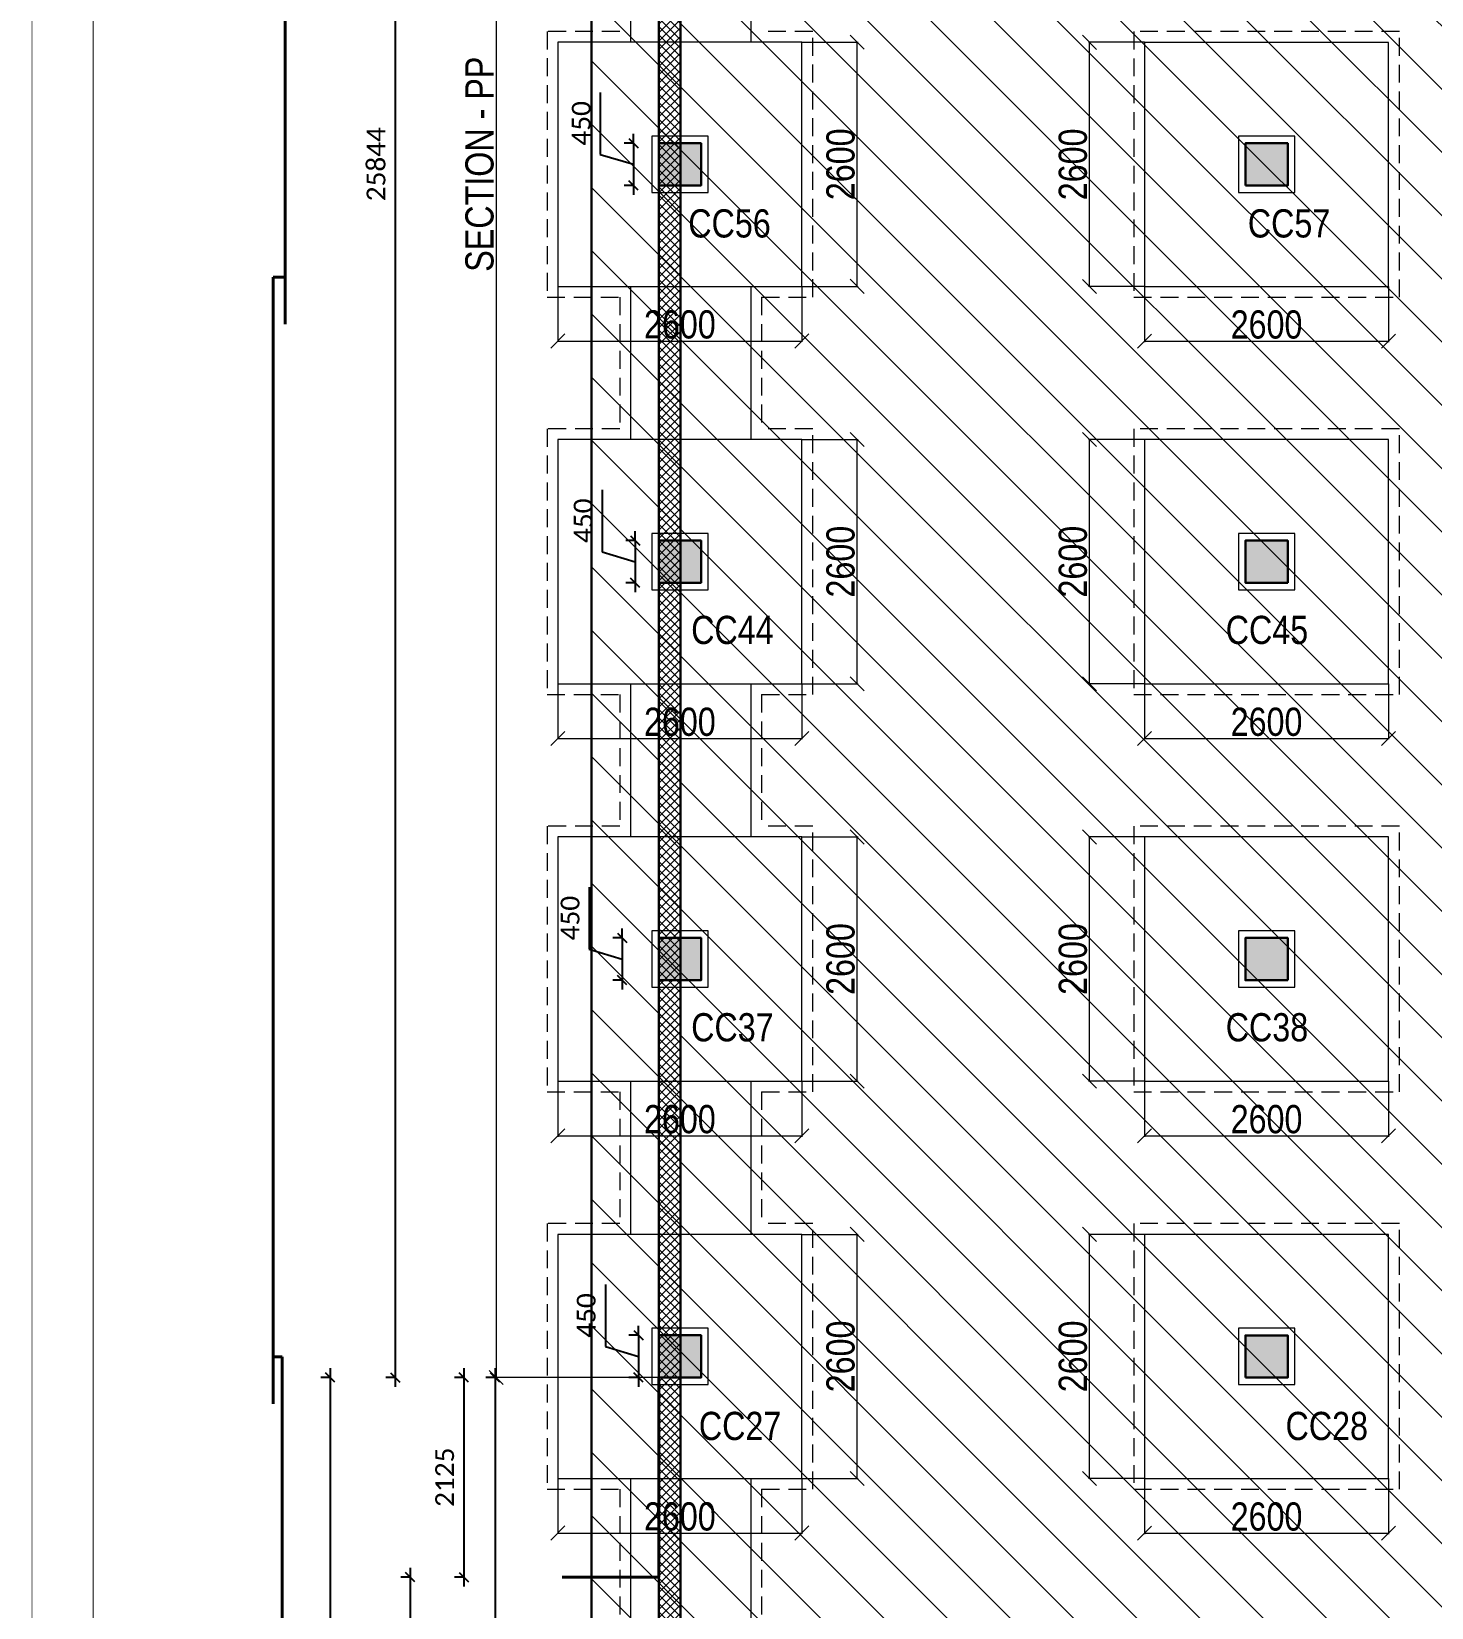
# Model space of a CAD drawing. Header units: millimetres. Extents: x 1112055 to 3390982, y -148532 to 766891.
# Drawn here: x 2747075 to 2761989, y 337949 to 354733 of the extents above; entities that cross this region are included whole.
import ezdxf

# ---------------------------------------------------------------- set-up
doc = ezdxf.new("R2010")
doc.units = ezdxf.units.MM
doc.header["$PDMODE"] = 35
doc.header["$PDSIZE"] = -25
doc.linetypes.add('Hidden', pattern=[9.525, 6.35, -3.175])
for name, color, linetype, lineweight in [('B COL. NO.', 3, 'Continuous', 20), ('B FINAL COLUMN', 1, 'Continuous', 30), ('B FOOTING', 49, 'Continuous', 20), ('B FOOTING DIM', 234, 'Continuous', 9), ('B HATCH', 250, 'Continuous', 0), ('B P.C.C', 251, 'Continuous', 0), ('B TITLE BLOCK', 250, 'Continuous', 0), ('EXCAVATION LINE', 236, 'Continuous', 30)]:
    doc.layers.add(name, color=color, linetype=linetype, lineweight=lineweight)
doc.layers.add('B Pedestal', color=7, linetype='Continuous', lineweight=9, true_color=0x5c8948)
doc.layers.add('B-COL HT', color=7, linetype='Continuous', lineweight=0, true_color=0x4e4f45)
doc.styles.add('Cali', font='calibri.ttf')
doc.styles.add('SWINC', font='swissc.ttf')
doc.dimstyles.new('1.100', dxfattribs={"dimtxt": 200, "dimasz": 100, "dimexe": 100, "dimexo": 100, "dimgap": 100, "dimtad": 1, "dimdec": 0, "dimzin": 0, "dimdsep": 46, "dimtxsty": 'Cali', "dimblk": 'OBLIQUE', "dimcen": 0, "dimdle": 100, "dimclrd": 256, "dimclre": 256, "dimclrt": 3, "dimadec": 0, "dimazin": 0, "dimtfac": 1, "dimtdec": 0, "dimtofl": 0, "dimtmove": 1, "dimatfit": 0, "dimfxl": 100, "dimfxlon": 1, "dimtolj": 1, "dimtzin": 0, "dimlwd": -1, "dimlwe": -1, "dimarcsym": 0})
doc.dimstyles.new('BHOOMI', dxfattribs={"dimtxt": 230, "dimasz": 150, "dimexe": 10, "dimexo": 0, "dimgap": 25, "dimtad": 1, "dimdec": 0, "dimzin": 0, "dimdsep": 46, "dimtxsty": 'SWINC', "dimblk": 'OBLIQUE', "dimcen": 0.09, "dimclrd": 250, "dimclre": 250, "dimclrt": 256, "dimaunit": 1, "dimadec": 3, "dimazin": 0, "dimtfac": 1, "dimtdec": 0, "dimtofl": 0, "dimtmove": 1, "dimatfit": 3, "dimfxl": 100, "dimtolj": 1, "dimtzin": 0, "dimlwd": 9, "dimlwe": 5, "dimarcsym": 0})

# ---------------------------------------------------------------- blocks, each defined once
blk = doc.blocks.new('_Oblique')
at = {"color": 0, "linetype": 'ByBlock', "lineweight": -2}
blk.add_line((-0.5, -0.5), (0.5, 0.5), dxfattribs=at)
blk = doc.blocks.new('*D4629')
at = {"layer": 'B FOOTING DIM', "color": 250, "lineweight": 5, "ltscale": 0.5, "transparency": 16777216}
for p, q in [((2752682, 339323), (2752682, 338732)), ((2755282, 339323), (2755282, 338732)), ((2752682, 338742), (2755282, 338742))]:
    blk.add_line(p, q, dxfattribs=at)
at = {"layer": 'Defpoints', "color": 0, "transparency": 16777216}
for p in [(2752682, 339323), (2755282, 339323), (2755282, 338742)]:
    blk.add_point(p, dxfattribs=at)
at = {"layer": 'B FOOTING DIM', "color": 250, "lineweight": 5, "transparency": 16777216, "xscale": 150, "yscale": 150, "zscale": 150, "rotation": 180}
blk.add_blockref('_Oblique', (2752682, 338742), dxfattribs=at)
at = {"layer": 'B FOOTING DIM', "color": 250, "lineweight": 5, "transparency": 16777216, "xscale": 150, "yscale": 150, "zscale": 150}
blk.add_blockref('_Oblique', (2755282, 338742), dxfattribs=at)
at = {"layer": 'B FOOTING DIM', "transparency": 16777216, "insert": (2753982, 338917), "char_height": 300, "attachment_point": 5, "style": 'SWINC'}
blk.add_mtext('\\A1;2600', dxfattribs=at)
blk = doc.blocks.new('*D4630')
at = {"layer": 'B FOOTING DIM', "color": 250, "lineweight": 5, "ltscale": 0.5, "transparency": 16777216}
for p, q in [((2755282, 341923), (2755880, 341923)), ((2755870, 339323), (2755870, 341923)), ((2755282, 339323), (2755880, 339323))]:
    blk.add_line(p, q, dxfattribs=at)
at = {"layer": 'Defpoints', "color": 0, "transparency": 16777216}
for p in [(2755282, 341923), (2755870, 341923), (2755282, 339323)]:
    blk.add_point(p, dxfattribs=at)
at = {"layer": 'B FOOTING DIM', "color": 250, "lineweight": 5, "transparency": 16777216, "xscale": 150, "yscale": 150, "zscale": 150}
for p, rotation in [((2755870, 341923), 90), ((2755870, 339323), 270)]:
    blk.add_blockref('_Oblique', p, dxfattribs=dict(at, rotation=rotation))
at = {"layer": 'B FOOTING DIM', "transparency": 16777216, "insert": (2755695, 340623), "char_height": 300, "attachment_point": 5, "rotation": 90, "style": 'SWINC'}
blk.add_mtext('\\A1;2600', dxfattribs=at)
blk = doc.blocks.new('*D4710')
at = {"layer": 'B FOOTING DIM', "color": 250, "lineweight": 5, "ltscale": 0.5, "transparency": 16777216}
for p, q in [((2758932, 339323), (2758932, 338731)), ((2761532, 339323), (2761532, 338731)), ((2758932, 338741), (2761532, 338741))]:
    blk.add_line(p, q, dxfattribs=at)
at = {"layer": 'Defpoints', "color": 0, "transparency": 16777216}
for p in [(2758932, 339323), (2761532, 339323), (2761532, 338741)]:
    blk.add_point(p, dxfattribs=at)
at = {"layer": 'B FOOTING DIM', "color": 250, "lineweight": 5, "transparency": 16777216, "xscale": 150, "yscale": 150, "zscale": 150, "rotation": 180}
blk.add_blockref('_Oblique', (2758932, 338741), dxfattribs=at)
at = {"layer": 'B FOOTING DIM', "color": 250, "lineweight": 5, "transparency": 16777216, "xscale": 150, "yscale": 150, "zscale": 150}
blk.add_blockref('_Oblique', (2761532, 338741), dxfattribs=at)
at = {"layer": 'B FOOTING DIM', "transparency": 16777216, "insert": (2760232, 338916), "char_height": 300, "attachment_point": 5, "style": 'SWINC'}
blk.add_mtext('\\A1;2600', dxfattribs=at)
blk = doc.blocks.new('*D4225')
at = {"layer": 'B FOOTING DIM', "color": 250, "lineweight": 5, "ltscale": 0.5, "transparency": 16777216}
for p, q in [((2758932, 341923), (2758335, 341923)), ((2758345, 339323), (2758345, 341923)), ((2758932, 339323), (2758335, 339323))]:
    blk.add_line(p, q, dxfattribs=at)
at = {"layer": 'Defpoints', "color": 0, "transparency": 16777216}
for p in [(2758345, 341923), (2758932, 341923), (2758932, 339323)]:
    blk.add_point(p, dxfattribs=at)
at = {"layer": 'B FOOTING DIM', "color": 250, "lineweight": 5, "transparency": 16777216, "xscale": 150, "yscale": 150, "zscale": 150}
for p, rotation in [((2758345, 341923), 90), ((2758345, 339323), 270)]:
    blk.add_blockref('_Oblique', p, dxfattribs=dict(at, rotation=rotation))
at = {"layer": 'B FOOTING DIM', "transparency": 16777216, "insert": (2758170, 340623), "char_height": 300, "attachment_point": 5, "rotation": 90, "style": 'SWINC'}
blk.add_mtext('\\A1;2600', dxfattribs=at)
blk = doc.blocks.new('*D4226')
at = {"layer": 'B FOOTING DIM', "color": 250, "lineweight": 5, "ltscale": 0.5, "transparency": 16777216}
for p, q in [((2752682, 343555), (2752682, 342963)), ((2755282, 343555), (2755282, 342963)), ((2752682, 342973), (2755282, 342973))]:
    blk.add_line(p, q, dxfattribs=at)
at = {"layer": 'Defpoints', "color": 0, "transparency": 16777216}
for p in [(2752682, 343555), (2755282, 343555), (2755282, 342973)]:
    blk.add_point(p, dxfattribs=at)
at = {"layer": 'B FOOTING DIM', "color": 250, "lineweight": 5, "transparency": 16777216, "xscale": 150, "yscale": 150, "zscale": 150, "rotation": 180}
blk.add_blockref('_Oblique', (2752682, 342973), dxfattribs=at)
at = {"layer": 'B FOOTING DIM', "color": 250, "lineweight": 5, "transparency": 16777216, "xscale": 150, "yscale": 150, "zscale": 150}
blk.add_blockref('_Oblique', (2755282, 342973), dxfattribs=at)
at = {"layer": 'B FOOTING DIM', "transparency": 16777216, "insert": (2753982, 343148), "char_height": 300, "attachment_point": 5, "style": 'SWINC'}
blk.add_mtext('\\A1;2600', dxfattribs=at)
blk = doc.blocks.new('*D4227')
at = {"layer": 'B FOOTING DIM', "color": 250, "lineweight": 5, "ltscale": 0.5, "transparency": 16777216}
for p, q in [((2755282, 346155), (2755880, 346155)), ((2755870, 343555), (2755870, 346155)), ((2755282, 343555), (2755880, 343555))]:
    blk.add_line(p, q, dxfattribs=at)
at = {"layer": 'Defpoints', "color": 0, "transparency": 16777216}
for p in [(2755282, 346155), (2755870, 346155), (2755282, 343555)]:
    blk.add_point(p, dxfattribs=at)
at = {"layer": 'B FOOTING DIM', "color": 250, "lineweight": 5, "transparency": 16777216, "xscale": 150, "yscale": 150, "zscale": 150}
for p, rotation in [((2755870, 346155), 90), ((2755870, 343555), 270)]:
    blk.add_blockref('_Oblique', p, dxfattribs=dict(at, rotation=rotation))
at = {"layer": 'B FOOTING DIM', "transparency": 16777216, "insert": (2755695, 344855), "char_height": 300, "attachment_point": 5, "rotation": 90, "style": 'SWINC'}
blk.add_mtext('\\A1;2600', dxfattribs=at)
blk = doc.blocks.new('*D4228')
at = {"layer": 'B FOOTING DIM', "color": 250, "lineweight": 5, "ltscale": 0.5, "transparency": 16777216}
for p, q in [((2758932, 343555), (2758932, 342963)), ((2761532, 343555), (2761532, 342963)), ((2758932, 342973), (2761532, 342973))]:
    blk.add_line(p, q, dxfattribs=at)
at = {"layer": 'Defpoints', "color": 0, "transparency": 16777216}
for p in [(2758932, 343555), (2761532, 343555), (2761532, 342973)]:
    blk.add_point(p, dxfattribs=at)
at = {"layer": 'B FOOTING DIM', "color": 250, "lineweight": 5, "transparency": 16777216, "xscale": 150, "yscale": 150, "zscale": 150, "rotation": 180}
blk.add_blockref('_Oblique', (2758932, 342973), dxfattribs=at)
at = {"layer": 'B FOOTING DIM', "color": 250, "lineweight": 5, "transparency": 16777216, "xscale": 150, "yscale": 150, "zscale": 150}
blk.add_blockref('_Oblique', (2761532, 342973), dxfattribs=at)
at = {"layer": 'B FOOTING DIM', "transparency": 16777216, "insert": (2760232, 343148), "char_height": 300, "attachment_point": 5, "style": 'SWINC'}
blk.add_mtext('\\A1;2600', dxfattribs=at)
blk = doc.blocks.new('*D4229')
at = {"layer": 'B FOOTING DIM', "color": 250, "lineweight": 5, "ltscale": 0.5, "transparency": 16777216}
for p, q in [((2758932, 346155), (2758335, 346155)), ((2758345, 343555), (2758345, 346155)), ((2758932, 343555), (2758335, 343555))]:
    blk.add_line(p, q, dxfattribs=at)
at = {"layer": 'Defpoints', "color": 0, "transparency": 16777216}
for p in [(2758345, 346155), (2758932, 346155), (2758932, 343555)]:
    blk.add_point(p, dxfattribs=at)
at = {"layer": 'B FOOTING DIM', "color": 250, "lineweight": 5, "transparency": 16777216, "xscale": 150, "yscale": 150, "zscale": 150}
for p, rotation in [((2758345, 346155), 90), ((2758345, 343555), 270)]:
    blk.add_blockref('_Oblique', p, dxfattribs=dict(at, rotation=rotation))
at = {"layer": 'B FOOTING DIM', "transparency": 16777216, "insert": (2758170, 344855), "char_height": 300, "attachment_point": 5, "rotation": 90, "style": 'SWINC'}
blk.add_mtext('\\A1;2600', dxfattribs=at)
blk = doc.blocks.new('*D4230')
at = {"layer": 'B FOOTING DIM', "color": 250, "lineweight": 5, "ltscale": 0.5, "transparency": 16777216}
for p, q in [((2752682, 347787), (2752682, 347195)), ((2755282, 347787), (2755282, 347195)), ((2752682, 347205), (2755282, 347205))]:
    blk.add_line(p, q, dxfattribs=at)
at = {"layer": 'Defpoints', "color": 0, "transparency": 16777216}
for p in [(2752682, 347787), (2755282, 347787), (2755282, 347205)]:
    blk.add_point(p, dxfattribs=at)
at = {"layer": 'B FOOTING DIM', "color": 250, "lineweight": 5, "transparency": 16777216, "xscale": 150, "yscale": 150, "zscale": 150, "rotation": 180}
blk.add_blockref('_Oblique', (2752682, 347205), dxfattribs=at)
at = {"layer": 'B FOOTING DIM', "color": 250, "lineweight": 5, "transparency": 16777216, "xscale": 150, "yscale": 150, "zscale": 150}
blk.add_blockref('_Oblique', (2755282, 347205), dxfattribs=at)
at = {"layer": 'B FOOTING DIM', "transparency": 16777216, "insert": (2753982, 347380), "char_height": 300, "attachment_point": 5, "style": 'SWINC'}
blk.add_mtext('\\A1;2600', dxfattribs=at)
blk = doc.blocks.new('*D4231')
at = {"layer": 'B FOOTING DIM', "color": 250, "lineweight": 5, "ltscale": 0.5, "transparency": 16777216}
for p, q in [((2755282, 350387), (2755880, 350387)), ((2755870, 347787), (2755870, 350387)), ((2755282, 347787), (2755880, 347787))]:
    blk.add_line(p, q, dxfattribs=at)
at = {"layer": 'Defpoints', "color": 0, "transparency": 16777216}
for p in [(2755282, 350387), (2755870, 350387), (2755282, 347787)]:
    blk.add_point(p, dxfattribs=at)
at = {"layer": 'B FOOTING DIM', "color": 250, "lineweight": 5, "transparency": 16777216, "xscale": 150, "yscale": 150, "zscale": 150}
for p, rotation in [((2755870, 350387), 90), ((2755870, 347787), 270)]:
    blk.add_blockref('_Oblique', p, dxfattribs=dict(at, rotation=rotation))
at = {"layer": 'B FOOTING DIM', "transparency": 16777216, "insert": (2755695, 349087), "char_height": 300, "attachment_point": 5, "rotation": 90, "style": 'SWINC'}
blk.add_mtext('\\A1;2600', dxfattribs=at)
blk = doc.blocks.new('*D4232')
at = {"layer": 'B FOOTING DIM', "color": 250, "lineweight": 5, "ltscale": 0.5, "transparency": 16777216}
for p, q in [((2758932, 347787), (2758932, 347195)), ((2761532, 347787), (2761532, 347195)), ((2758932, 347205), (2761532, 347205))]:
    blk.add_line(p, q, dxfattribs=at)
at = {"layer": 'Defpoints', "color": 0, "transparency": 16777216}
for p in [(2758932, 347787), (2761532, 347787), (2761532, 347205)]:
    blk.add_point(p, dxfattribs=at)
at = {"layer": 'B FOOTING DIM', "color": 250, "lineweight": 5, "transparency": 16777216, "xscale": 150, "yscale": 150, "zscale": 150, "rotation": 180}
blk.add_blockref('_Oblique', (2758932, 347205), dxfattribs=at)
at = {"layer": 'B FOOTING DIM', "color": 250, "lineweight": 5, "transparency": 16777216, "xscale": 150, "yscale": 150, "zscale": 150}
blk.add_blockref('_Oblique', (2761532, 347205), dxfattribs=at)
at = {"layer": 'B FOOTING DIM', "transparency": 16777216, "insert": (2760232, 347380), "char_height": 300, "attachment_point": 5, "style": 'SWINC'}
blk.add_mtext('\\A1;2600', dxfattribs=at)
blk = doc.blocks.new('*D4233')
at = {"layer": 'B FOOTING DIM', "color": 250, "lineweight": 5, "ltscale": 0.5, "transparency": 16777216}
for p, q in [((2758932, 350387), (2758335, 350387)), ((2758345, 347787), (2758345, 350387)), ((2758932, 347787), (2758335, 347787))]:
    blk.add_line(p, q, dxfattribs=at)
at = {"layer": 'Defpoints', "color": 0, "transparency": 16777216}
for p in [(2758345, 350387), (2758932, 350387), (2758932, 347787)]:
    blk.add_point(p, dxfattribs=at)
at = {"layer": 'B FOOTING DIM', "color": 250, "lineweight": 5, "transparency": 16777216, "xscale": 150, "yscale": 150, "zscale": 150}
for p, rotation in [((2758345, 350387), 90), ((2758345, 347787), 270)]:
    blk.add_blockref('_Oblique', p, dxfattribs=dict(at, rotation=rotation))
at = {"layer": 'B FOOTING DIM', "transparency": 16777216, "insert": (2758170, 349087), "char_height": 300, "attachment_point": 5, "rotation": 90, "style": 'SWINC'}
blk.add_mtext('\\A1;2600', dxfattribs=at)
blk = doc.blocks.new('*D4234')
at = {"layer": 'B FOOTING DIM', "color": 250, "lineweight": 5, "ltscale": 0.5, "transparency": 16777216}
for p, q in [((2752682, 352019), (2752682, 351427)), ((2755282, 352019), (2755282, 351427)), ((2752682, 351437), (2755282, 351437))]:
    blk.add_line(p, q, dxfattribs=at)
at = {"layer": 'Defpoints', "color": 0, "transparency": 16777216}
for p in [(2752682, 352019), (2755282, 352019), (2755282, 351437)]:
    blk.add_point(p, dxfattribs=at)
at = {"layer": 'B FOOTING DIM', "color": 250, "lineweight": 5, "transparency": 16777216, "xscale": 150, "yscale": 150, "zscale": 150, "rotation": 180}
blk.add_blockref('_Oblique', (2752682, 351437), dxfattribs=at)
at = {"layer": 'B FOOTING DIM', "color": 250, "lineweight": 5, "transparency": 16777216, "xscale": 150, "yscale": 150, "zscale": 150}
blk.add_blockref('_Oblique', (2755282, 351437), dxfattribs=at)
at = {"layer": 'B FOOTING DIM', "transparency": 16777216, "insert": (2753982, 351612), "char_height": 300, "attachment_point": 5, "style": 'SWINC'}
blk.add_mtext('\\A1;2600', dxfattribs=at)
blk = doc.blocks.new('*D4235')
at = {"layer": 'B FOOTING DIM', "color": 250, "lineweight": 5, "ltscale": 0.5, "transparency": 16777216}
for p, q in [((2755282, 354619), (2755880, 354619)), ((2755870, 352019), (2755870, 354619)), ((2755282, 352019), (2755880, 352019))]:
    blk.add_line(p, q, dxfattribs=at)
at = {"layer": 'Defpoints', "color": 0, "transparency": 16777216}
for p in [(2755282, 354619), (2755870, 354619), (2755282, 352019)]:
    blk.add_point(p, dxfattribs=at)
at = {"layer": 'B FOOTING DIM', "color": 250, "lineweight": 5, "transparency": 16777216, "xscale": 150, "yscale": 150, "zscale": 150}
for p, rotation in [((2755870, 354619), 90), ((2755870, 352019), 270)]:
    blk.add_blockref('_Oblique', p, dxfattribs=dict(at, rotation=rotation))
at = {"layer": 'B FOOTING DIM', "transparency": 16777216, "insert": (2755695, 353319), "char_height": 300, "attachment_point": 5, "rotation": 90, "style": 'SWINC'}
blk.add_mtext('\\A1;2600', dxfattribs=at)
blk = doc.blocks.new('*D4236')
at = {"layer": 'B FOOTING DIM', "color": 250, "lineweight": 5, "ltscale": 0.5, "transparency": 16777216}
for p, q in [((2758932, 352018), (2758932, 351426)), ((2761532, 352018), (2761532, 351426)), ((2758932, 351436), (2761532, 351436))]:
    blk.add_line(p, q, dxfattribs=at)
at = {"layer": 'Defpoints', "color": 0, "transparency": 16777216}
for p in [(2758932, 352018), (2761532, 352018), (2761532, 351436)]:
    blk.add_point(p, dxfattribs=at)
at = {"layer": 'B FOOTING DIM', "color": 250, "lineweight": 5, "transparency": 16777216, "xscale": 150, "yscale": 150, "zscale": 150, "rotation": 180}
blk.add_blockref('_Oblique', (2758932, 351436), dxfattribs=at)
at = {"layer": 'B FOOTING DIM', "color": 250, "lineweight": 5, "transparency": 16777216, "xscale": 150, "yscale": 150, "zscale": 150}
blk.add_blockref('_Oblique', (2761532, 351436), dxfattribs=at)
at = {"layer": 'B FOOTING DIM', "transparency": 16777216, "insert": (2760232, 351611), "char_height": 300, "attachment_point": 5, "style": 'SWINC'}
blk.add_mtext('\\A1;2600', dxfattribs=at)
blk = doc.blocks.new('*D4237')
at = {"layer": 'B FOOTING DIM', "color": 250, "lineweight": 5, "ltscale": 0.5, "transparency": 16777216}
for p, q in [((2758932, 354618), (2758335, 354618)), ((2758345, 352018), (2758345, 354618)), ((2758932, 352018), (2758335, 352018))]:
    blk.add_line(p, q, dxfattribs=at)
at = {"layer": 'Defpoints', "color": 0, "transparency": 16777216}
for p in [(2758345, 354618), (2758932, 354618), (2758932, 352018)]:
    blk.add_point(p, dxfattribs=at)
at = {"layer": 'B FOOTING DIM', "color": 250, "lineweight": 5, "transparency": 16777216, "xscale": 150, "yscale": 150, "zscale": 150}
for p, rotation in [((2758345, 354618), 90), ((2758345, 352018), 270)]:
    blk.add_blockref('_Oblique', p, dxfattribs=dict(at, rotation=rotation))
at = {"layer": 'B FOOTING DIM', "transparency": 16777216, "insert": (2758170, 353318), "char_height": 300, "attachment_point": 5, "rotation": 90, "style": 'SWINC'}
blk.add_mtext('\\A1;2600', dxfattribs=at)
blk = doc.blocks.new('*D4246')
at = {"layer": 'B FOOTING DIM', "color": 3, "lineweight": 5, "ltscale": 0.5, "transparency": 16777216}
for p, q in [((2753757, 366243), (2752014, 366243)), ((2752024, 366243), (2752024, 340398)), ((2753757, 340398), (2752014, 340398))]:
    blk.add_line(p, q, dxfattribs=at)
at = {"layer": 'Defpoints', "color": 0, "transparency": 16777216}
for p in [(2753757, 366243), (2752024, 340398), (2753757, 340398)]:
    blk.add_point(p, dxfattribs=at)
at = {"layer": 'B FOOTING DIM', "color": 3, "lineweight": 5, "transparency": 16777216, "xscale": 150, "yscale": 150, "zscale": 150}
for p, rotation in [((2752024, 366243), 90), ((2752024, 340398), 270)]:
    blk.add_blockref('_Oblique', p, dxfattribs=dict(at, rotation=rotation))
at = {"layer": 'B FOOTING DIM', "transparency": 16777216, "insert": (2751849, 353320), "char_height": 300, "attachment_point": 5, "rotation": 90, "style": 'SWINC'}
blk.add_mtext('\\A1;{\\C3;SECTION - PP}', dxfattribs=at)
blk = doc.blocks.new('*D6831')
at = {"transparency": 16777216}
for p, q in [((2750948, 366243), (2750848, 366243)), ((2750948, 366343), (2750948, 340298)), ((2750948, 340398), (2750848, 340398))]:
    blk.add_line(p, q, dxfattribs=at)
at = {"layer": 'Defpoints', "color": 0, "lineweight": 40, "transparency": 16777216}
for p in [(2753757, 366243), (2750948, 340398), (2753757, 340398)]:
    blk.add_point(p, dxfattribs=at)
at = {"transparency": 16777216, "xscale": 100, "yscale": 100, "zscale": 100}
for p, rotation in [((2750948, 366243), 90), ((2750948, 340398), 270)]:
    blk.add_blockref('_Oblique', p, dxfattribs=dict(at, rotation=rotation))
at = {"color": 3, "lineweight": 40, "transparency": 16777216, "insert": (2750746, 353320), "char_height": 200, "attachment_point": 5, "rotation": 90, "style": 'Cali'}
blk.add_mtext('\\A1;25844', dxfattribs=at)
blk = doc.blocks.new('*D6832')
at = {"transparency": 16777216}
for p, q in [((2752015, 340398), (2751915, 340398)), ((2752015, 340498), (2752015, 325267)), ((2752015, 325367), (2751915, 325367))]:
    blk.add_line(p, q, dxfattribs=at)
at = {"layer": 'Defpoints', "color": 0, "lineweight": 40, "transparency": 16777216}
for p in [(2753757, 340398), (2752015, 325367), (2753757, 325367)]:
    blk.add_point(p, dxfattribs=at)
at = {"transparency": 16777216, "xscale": 100, "yscale": 100, "zscale": 100}
for p, rotation in [((2752015, 340398), 90), ((2752015, 325367), 270)]:
    blk.add_blockref('_Oblique', p, dxfattribs=dict(at, rotation=rotation))
at = {"color": 3, "lineweight": 40, "transparency": 16777216, "insert": (2751813, 332883), "char_height": 200, "attachment_point": 5, "rotation": 90, "style": 'Cali'}
blk.add_mtext('\\A1;15031', dxfattribs=at)
blk = doc.blocks.new('*D6836')
at = {"transparency": 16777216}
for p, q in [((2750256, 340398), (2750156, 340398)), ((2750256, 340498), (2750256, 321317)), ((2750256, 321417), (2750156, 321417))]:
    blk.add_line(p, q, dxfattribs=at)
at = {"layer": 'Defpoints', "color": 0, "lineweight": 40, "transparency": 16777216}
for p in [(2753757, 340398), (2750256, 321417), (2753757, 321417)]:
    blk.add_point(p, dxfattribs=at)
at = {"transparency": 16777216, "xscale": 100, "yscale": 100, "zscale": 100}
for p, rotation in [((2750256, 340398), 90), ((2750256, 321417), 270)]:
    blk.add_blockref('_Oblique', p, dxfattribs=dict(at, rotation=rotation))
at = {"color": 3, "lineweight": 40, "transparency": 16777216, "insert": (2750053, 330908), "char_height": 200, "attachment_point": 5, "rotation": 90, "style": 'Cali'}
blk.add_mtext('\\A1;18981', dxfattribs=at)
blk = doc.blocks.new('*D6839')
at = {"transparency": 16777216}
for p, q in [((2753134, 354085), (2753134, 353424)), ((2753487, 353544), (2753487, 353644)), ((2753487, 353544), (2753387, 353544)), ((2753487, 353544), (2753487, 353094)), ((2753134, 353424), (2753487, 353319)), ((2753487, 353094), (2753387, 353094)), ((2753487, 353094), (2753487, 352994))]:
    blk.add_line(p, q, dxfattribs=at)
at = {"layer": 'Defpoints', "color": 0, "lineweight": 40, "transparency": 16777216}
for p in [(2753757, 353544), (2753487, 353094), (2753757, 353094)]:
    blk.add_point(p, dxfattribs=at)
at = {"transparency": 16777216, "xscale": 100, "yscale": 100, "zscale": 100}
for p, rotation in [((2753487, 353544), 270), ((2753487, 353094), 90)]:
    blk.add_blockref('_Oblique', p, dxfattribs=dict(at, rotation=rotation))
at = {"color": 3, "lineweight": 40, "transparency": 16777216, "insert": (2752932, 353755), "char_height": 200, "attachment_point": 5, "rotation": 90, "style": 'Cali'}
blk.add_mtext('\\A1;450', dxfattribs=at)
blk = doc.blocks.new('*D6840')
at = {"transparency": 16777216}
for p, q in [((2753154, 349853), (2753154, 349192)), ((2753507, 349312), (2753407, 349312)), ((2753507, 349312), (2753507, 349412)), ((2753507, 349312), (2753507, 348862)), ((2753154, 349192), (2753507, 349087)), ((2753507, 348862), (2753407, 348862)), ((2753507, 348862), (2753507, 348762))]:
    blk.add_line(p, q, dxfattribs=at)
at = {"layer": 'Defpoints', "color": 0, "lineweight": 40, "transparency": 16777216}
for p in [(2753757, 349312), (2753507, 348862), (2753757, 348862)]:
    blk.add_point(p, dxfattribs=at)
at = {"transparency": 16777216, "xscale": 100, "yscale": 100, "zscale": 100}
for p, rotation in [((2753507, 349312), 270), ((2753507, 348862), 90)]:
    blk.add_blockref('_Oblique', p, dxfattribs=dict(at, rotation=rotation))
at = {"color": 3, "lineweight": 40, "transparency": 16777216, "insert": (2752952, 349523), "char_height": 200, "attachment_point": 5, "rotation": 90, "style": 'Cali'}
blk.add_mtext('\\A1;450', dxfattribs=at)
blk = doc.blocks.new('*D6841')
at = {"transparency": 16777216}
for p, q in [((2753015, 345621), (2753015, 344961)), ((2753368, 345080), (2753268, 345080)), ((2753368, 345080), (2753368, 345180)), ((2753368, 345080), (2753368, 344630)), ((2753015, 344961), (2753368, 344855)), ((2753368, 344630), (2753268, 344630)), ((2753368, 344630), (2753368, 344530))]:
    blk.add_line(p, q, dxfattribs=at)
at = {"layer": 'Defpoints', "color": 0, "lineweight": 40, "transparency": 16777216}
for p in [(2753757, 345080), (2753368, 344630), (2753757, 344630)]:
    blk.add_point(p, dxfattribs=at)
at = {"transparency": 16777216, "xscale": 100, "yscale": 100, "zscale": 100}
for p, rotation in [((2753368, 345080), 270), ((2753368, 344630), 90)]:
    blk.add_blockref('_Oblique', p, dxfattribs=dict(at, rotation=rotation))
at = {"color": 3, "lineweight": 40, "transparency": 16777216, "insert": (2752813, 345291), "char_height": 200, "attachment_point": 5, "rotation": 90, "style": 'Cali'}
blk.add_mtext('\\A1;450', dxfattribs=at)
blk = doc.blocks.new('*D6842')
at = {"transparency": 16777216}
for p, q in [((2753188, 341390), (2753188, 340729)), ((2753540, 340848), (2753540, 340948)), ((2753188, 340729), (2753540, 340623)), ((2753541, 340848), (2753440, 340848)), ((2753540, 340848), (2753540, 340398)), ((2753541, 340398), (2753440, 340398)), ((2753540, 340398), (2753540, 340298))]:
    blk.add_line(p, q, dxfattribs=at)
at = {"layer": 'Defpoints', "color": 0, "lineweight": 40, "transparency": 16777216}
for p in [(2753757, 340848), (2753540, 340398), (2753757, 340398)]:
    blk.add_point(p, dxfattribs=at)
at = {"transparency": 16777216, "xscale": 100, "yscale": 100, "zscale": 100}
for p, rotation in [((2753540, 340848), 270), ((2753540, 340398), 90)]:
    blk.add_blockref('_Oblique', p, dxfattribs=dict(at, rotation=rotation))
at = {"color": 3, "lineweight": 40, "transparency": 16777216, "insert": (2752985, 341059), "char_height": 200, "attachment_point": 5, "rotation": 90, "style": 'Cali'}
blk.add_mtext('\\A1;450', dxfattribs=at)
blk = doc.blocks.new('*D6864')
at = {"transparency": 16777216}
for p, q in [((2751680, 340398), (2751580, 340398)), ((2751680, 340498), (2751680, 338173)), ((2751680, 338273), (2751580, 338273))]:
    blk.add_line(p, q, dxfattribs=at)
at = {"layer": 'Defpoints', "color": 0, "lineweight": 40, "transparency": 16777216}
for p in [(2753757, 340398), (2751680, 338273), (2753757, 338273)]:
    blk.add_point(p, dxfattribs=at)
at = {"transparency": 16777216, "xscale": 100, "yscale": 100, "zscale": 100}
for p, rotation in [((2751680, 340398), 90), ((2751680, 338273), 270)]:
    blk.add_blockref('_Oblique', p, dxfattribs=dict(at, rotation=rotation))
at = {"color": 3, "lineweight": 40, "transparency": 16777216, "insert": (2751477, 339336), "char_height": 200, "attachment_point": 5, "rotation": 90, "style": 'Cali'}
blk.add_mtext('\\A1;2125', dxfattribs=at)
blk = doc.blocks.new('*D6865')
at = {"transparency": 16777216}
for p, q in [((2751108, 338373), (2751108, 325267)), ((2751109, 338273), (2751008, 338273)), ((2751109, 325367), (2751008, 325367))]:
    blk.add_line(p, q, dxfattribs=at)
at = {"layer": 'Defpoints', "color": 0, "lineweight": 40, "transparency": 16777216}
for p in [(2753757, 338273), (2751108, 325367), (2753757, 325367)]:
    blk.add_point(p, dxfattribs=at)
at = {"transparency": 16777216, "xscale": 100, "yscale": 100, "zscale": 100}
for p, rotation in [((2751108, 338273), 90), ((2751108, 325367), 270)]:
    blk.add_blockref('_Oblique', p, dxfattribs=dict(at, rotation=rotation))
at = {"color": 3, "lineweight": 40, "transparency": 16777216, "insert": (2750906, 331820), "char_height": 200, "attachment_point": 5, "rotation": 90, "style": 'Cali'}
blk.add_mtext('\\A1;12906', dxfattribs=at)

msp = doc.modelspace()

# ---------------------------------------------------------------- hatches: boundary and pattern name
at = {"layer": 'B HATCH', "lineweight": 0}
h = msp.add_hatch(dxfattribs=at)
h.set_pattern_fill('ANSI37', color=250, scale=20, style=0)
h.set_pattern_definition([(45, (1040446.71, -149308.41), (-44.9012806, 44.9012806), []), (135, (1040446.71, -149308.41), (-44.9012806, -44.9012806), [])])
h.paths.add_polyline_path([(2817077.2, 369281.5), (2817077.2, 372824.4), (2809902.2, 372698.5), (2809902.2, 369281.7)], flags=16)
h.paths.add_polyline_path([(2791213.2, 369828.2), (2796162.2, 369828.2), (2796162.2, 372457.1), (2791213.2, 372370.2)], flags=16)
h.paths.add_polyline_path([(2798052.2, 372490.5), (2798502.2, 372498.4), (2798502.2, 369281.2), (2798052.2, 369281.2)], flags=16)
h.paths.add_polyline_path([(2753987.2, 369013), (2753987.2, 260347.4), (2804447.2, 260347.4), (2804447.2, 300147.4), (2817077.2, 300147.4), (2817077.2, 369051.5), (2798038.8, 369052), (2798038.8, 366392.4), (2797822.2, 366392.4), (2797822.2, 372486.5), (2796392.2, 372461.4), (2796392.2, 366392.4), (2796162.2, 366392.4), (2796162.2, 369598.2), (2786711.2, 369598.2), (2786711.2, 369013)], flags=16)
h.paths.add_polyline_path([(2809676.9, 372694.5), (2809676.9, 369281.7), (2802247.2, 369281.9), (2802247.2, 372564.1)], flags=16)
h.paths.add_polyline_path([(2798732.2, 369282), (2798732.2, 372502.4), (2802017.2, 372560.1), (2802017.2, 369281.9)], flags=16)
h.paths.add_polyline_path([(2786481.2, 369243), (2753757.2, 369243), (2753757.2, 260117.4), (2804677.2, 260117.4), (2804677.2, 299917.4), (2817307.2, 299917.4), (2817307.2, 373058.5), (2790983.2, 372596.5), (2790983.2, 369828.2), (2786481.2, 369828.2)])
at = {"layer": 'B-COL HT', "lineweight": 0}
h = msp.add_hatch(color=250, dxfattribs=at)
h.dxf.hatch_style = 1
h.paths.add_polyline_path([(2753757.3, 353093.6), (2754207.3, 353093.6), (2754207.3, 353543.6), (2753757.3, 353543.6)])
h = msp.add_hatch(color=250, dxfattribs=at)
h.dxf.hatch_style = 1
h.paths.add_polyline_path([(2760007.2, 353092.5), (2760457.2, 353092.5), (2760457.2, 353542.5), (2760007.2, 353542.5)])
h = msp.add_hatch(color=250, dxfattribs=at)
h.dxf.hatch_style = 1
h.paths.add_polyline_path([(2753757.3, 348861.7), (2754207.3, 348861.7), (2754207.3, 349311.7), (2753757.3, 349311.7)])
h = msp.add_hatch(color=250, dxfattribs=at)
h.dxf.hatch_style = 1
h.paths.add_polyline_path([(2760457.2, 348861.7), (2760007.2, 348861.7), (2760007.2, 349311.7), (2760457.2, 349311.7)])
h = msp.add_hatch(color=250, dxfattribs=at)
h.dxf.hatch_style = 1
h.paths.add_polyline_path([(2753757.3, 344629.9), (2754207.3, 344629.9), (2754207.3, 345079.9), (2753757.3, 345079.9)])
h = msp.add_hatch(color=250, dxfattribs=at)
h.dxf.hatch_style = 1
h.paths.add_polyline_path([(2760457.2, 344629.9), (2760007.2, 344629.9), (2760007.2, 345079.9), (2760457.2, 345079.9)])
h = msp.add_hatch(color=250, dxfattribs=at)
h.dxf.hatch_style = 1
h.paths.add_polyline_path([(2753757.2, 340398.1), (2754207.2, 340398.1), (2754207.2, 340848.1), (2753757.2, 340848.1)])
h = msp.add_hatch(color=250, dxfattribs=at)
h.dxf.hatch_style = 1
h.paths.add_polyline_path([(2760007.2, 340397.5), (2760457.2, 340397.5), (2760457.2, 340847.5), (2760007.2, 340847.5)])
at = {"layer": 'EXCAVATION LINE', "lineweight": 0}
h = msp.add_hatch(dxfattribs=at)
h.set_pattern_fill('ANSI31', color=250, scale=150, angle=270)
h.set_pattern_definition([(315, (931955.6, -148808.4), (336.7596, 336.7596), [])])
h.paths.add_polyline_path([(2806897.2, 349752.4), (2806897.2, 356982.4), (2814207.2, 356982.4), (2814207.2, 349752.4)])
h.paths.add_polyline_path([(2804690.6, 337547.4), (2804690.6, 337147.1), (2812646.9, 337147.1), (2812646.9, 329467.6), (2802846.9, 329467.6), (2802846.9, 331747.4), (2798890.6, 331747.4), (2798890.6, 337547.4)])
h.paths.add_polyline_path([(2753042.2, 321417.4), (2818615.6, 321417.4), (2818615.6, 375249.3), (2753042.2, 375249.3)])

# ---------------------------------------------------------------- linework, layer by layer
at = {"color": 4, "lineweight": 40}
for p, q in [((2749778.4, 351617.4), (2749778.4, 363617.4)), ((2749650.7, 340117.4), (2749650.7, 352117.4)), ((2749650.7, 352117.4), (2749778.4, 352117.4)), ((2749778.4, 352117.4), (2749778.4, 351617.4)), ((2749745.4, 340617.4), (2749650.7, 340617.4)), ((2749650.7, 340617.4), (2749650.7, 340117.4)), ((2749745.4, 328617.4), (2749745.4, 340617.4)), ((2753757.2, 340398.1), (2753757.2, 338273.1)), ((2753757.2, 338273.1), (2752726.5, 338273.1))]:
    msp.add_line(p, q, dxfattribs=at)
at = {"layer": 'B FINAL COLUMN', "color": 16, "lineweight": 30}
msp.add_lwpolyline([(2786481.2, 369243), (2753757.2, 369243), (2753757.2, 260117.4), (2804677.2, 260117.4), (2804677.2, 299917.4), (2817307.2, 299917.4), (2817307.2, 373058.5), (2790983.2, 372596.5), (2790983.2, 369828.2), (2786481.2, 369828.2), (2786481.2, 369243)], dxfattribs=at)
msp.add_lwpolyline([(2753987.2, 260347.4), (2804447.2, 260347.4), (2804447.2, 300147.4), (2817077.2, 300147.4), (2817077.2, 369051.5), (2798038.8, 369052), (2798038.8, 366392.4), (2797822.2, 366392.4), (2797822.2, 372486.5), (2796392.2, 372461.4), (2796392.2, 366392.4), (2796162.2, 366392.4), (2796162.2, 369598.2), (2786711.2, 369598.2), (2786711.2, 369013), (2753987.2, 369013)], close=True, dxfattribs=at)
at = {"layer": 'B FINAL COLUMN', "color": 4}
for points in [[(2753757.3, 353093.6), (2754207.3, 353093.6), (2754207.3, 353543.6), (2753757.3, 353543.6)], [(2760007.2, 353092.5), (2760457.2, 353092.5), (2760457.2, 353542.5), (2760007.2, 353542.5)], [(2753757.3, 348861.7), (2754207.3, 348861.7), (2754207.3, 349311.7), (2753757.3, 349311.7)], [(2760457.2, 348861.7), (2760007.2, 348861.7), (2760007.2, 349311.7), (2760457.2, 349311.7)], [(2753757.3, 344629.9), (2754207.3, 344629.9), (2754207.3, 345079.9), (2753757.3, 345079.9)], [(2760457.2, 344629.9), (2760007.2, 344629.9), (2760007.2, 345079.9), (2760457.2, 345079.9)], [(2753757.2, 340398.1), (2754207.2, 340398.1), (2754207.2, 340848.1), (2753757.2, 340848.1)], [(2760007.2, 340397.5), (2760457.2, 340397.5), (2760457.2, 340847.5), (2760007.2, 340847.5)]]:
    msp.add_lwpolyline(points, close=True, dxfattribs=at)
at = {"layer": 'B FOOTING'}
for points in [[(2753457.2, 358867.6), (2753457.2, 354618.6)], [(2754737.2, 358867.6), (2754737.2, 354618.6)], [(2753457.2, 352018.6), (2753457.2, 350386.7)], [(2754737.2, 352018.6), (2754737.2, 350386.7)], [(2753457.2, 347786.7), (2753457.2, 346154.9)], [(2754737.2, 347786.7), (2754737.2, 346154.9)], [(2753457.2, 343554.9), (2753457.2, 341923.1)], [(2754737.2, 343554.9), (2754737.2, 341923.1)], [(2753457.2, 339323.1), (2753457.2, 336492.4)], [(2754737.2, 339323.1), (2754737.2, 336492.4)]]:
    msp.add_lwpolyline(points, dxfattribs=at)
for points in [[(2752682.3, 352018.6), (2755282.3, 352018.6), (2755282.3, 354618.6), (2752682.3, 354618.6)], [(2758932.2, 352017.5), (2761532.2, 352017.5), (2761532.2, 354617.5), (2758932.2, 354617.5)], [(2752682.3, 347786.7), (2755282.3, 347786.7), (2755282.3, 350386.7), (2752682.3, 350386.7)], [(2758932.2, 347786.7), (2761532.2, 347786.7), (2761532.2, 350386.7), (2758932.2, 350386.7)], [(2752682.3, 343554.9), (2755282.3, 343554.9), (2755282.3, 346154.9), (2752682.3, 346154.9)], [(2758932.2, 343554.9), (2761532.2, 343554.9), (2761532.2, 346154.9), (2758932.2, 346154.9)], [(2752682.2, 339323.1), (2755282.2, 339323.1), (2755282.2, 341923.1), (2752682.2, 341923.1)], [(2758932.2, 339322.5), (2761532.2, 339322.5), (2761532.2, 341922.5), (2758932.2, 341922.5)]]:
    msp.add_lwpolyline(points, close=True, dxfattribs=at)
at = {"layer": 'B P.C.C', "color": 250, "linetype": 'Hidden', "lineweight": 0, "ltscale": 30}
for points in [[(2753342.2, 354733.6), (2752567.3, 354733.6), (2752567.3, 351903.6), (2753342.2, 351903.6)], [(2754852.2, 351903.6), (2755397.3, 351903.6), (2755397.3, 354733.6), (2754852.2, 354733.6)], [(2753342.2, 351903.6), (2753342.2, 350501.7)], [(2754852.2, 351903.6), (2754852.2, 350501.7)], [(2753342.2, 350501.7), (2752567.3, 350501.7), (2752567.3, 347671.7), (2753342.2, 347671.7)], [(2754852.2, 347671.7), (2755397.3, 347671.7), (2755397.3, 350501.7), (2754852.2, 350501.7)], [(2753342.2, 347671.7), (2753342.2, 346269.9)], [(2754852.2, 347671.7), (2754852.2, 346269.9)], [(2753342.2, 346269.9), (2752567.3, 346269.9), (2752567.3, 343439.9), (2753342.2, 343439.9)], [(2754852.2, 343439.9), (2755397.3, 343439.9), (2755397.3, 346269.9), (2754852.2, 346269.9)], [(2753342.2, 343439.9), (2753342.2, 342038.1)], [(2754852.2, 343439.9), (2754852.2, 342038.1)], [(2753342.2, 342038.1), (2752567.2, 342038.1), (2752567.2, 339208.1), (2753342.2, 339208.1)], [(2754852.2, 339208.1), (2755397.2, 339208.1), (2755397.2, 342038.1), (2754852.2, 342038.1)], [(2753342.2, 339208.1), (2753342.2, 336607.4)], [(2754852.2, 339208.1), (2754852.2, 336607.4)]]:
    msp.add_lwpolyline(points, dxfattribs=at)
for points in [[(2758817.2, 351902.5), (2761647.2, 351902.5), (2761647.2, 354732.5), (2758817.2, 354732.5)], [(2758817.2, 347671.7), (2761647.2, 347671.7), (2761647.2, 350501.7), (2758817.2, 350501.7)], [(2758817.2, 343439.9), (2761647.2, 343439.9), (2761647.2, 346269.9), (2758817.2, 346269.9)], [(2758817.2, 339207.5), (2761647.2, 339207.5), (2761647.2, 342037.5), (2758817.2, 342037.5)]]:
    msp.add_lwpolyline(points, close=True, dxfattribs=at)
at = {"layer": 'B Pedestal', "color": 87, "lineweight": 9}
for points in [[(2753682.3, 353018.6), (2754282.3, 353018.6), (2754282.3, 353618.6), (2753682.3, 353618.6)], [(2759932.2, 353017.5), (2760532.2, 353017.5), (2760532.2, 353617.5), (2759932.2, 353617.5)], [(2753682.3, 348786.7), (2754282.3, 348786.7), (2754282.3, 349386.7), (2753682.3, 349386.7)], [(2759932.2, 348786.7), (2760532.2, 348786.7), (2760532.2, 349386.7), (2759932.2, 349386.7)], [(2753682.3, 344554.9), (2754282.3, 344554.9), (2754282.3, 345154.9), (2753682.3, 345154.9)], [(2759932.2, 344554.9), (2760532.2, 344554.9), (2760532.2, 345154.9), (2759932.2, 345154.9)], [(2753682.2, 340323.1), (2754282.2, 340323.1), (2754282.2, 340923.1), (2753682.2, 340923.1)], [(2759932.2, 340322.5), (2760532.2, 340322.5), (2760532.2, 340922.5), (2759932.2, 340922.5)]]:
    msp.add_lwpolyline(points, close=True, dxfattribs=at)
at = {"layer": 'B TITLE BLOCK', "color": 1, "const_width": 8.39}
msp.add_lwpolyline([(2747079.1, 376187.5), (2844627.4, 376187.5), (2844627.4, 208514.6), (2747079.1, 208514.6)], close=True, dxfattribs=at)
at = {"layer": 'B TITLE BLOCK', "color": 250, "lineweight": 0, "const_width": 8.39}
msp.add_lwpolyline([(2747731.8, 375534.8), (2843974.7, 375534.8), (2843974.7, 209167.3), (2747731.8, 209167.3)], close=True, dxfattribs=at)
at = {"layer": 'EXCAVATION LINE', "color": 75}
msp.add_lwpolyline([(2753042.2, 321417.4), (2818615.6, 321417.4), (2818615.6, 375249.3), (2753042.2, 375249.3)], close=True, dxfattribs=at)

# ---------------------------------------------------------------- texts
at = {"layer": 'B COL. NO.', "style": 'SWINC'}
for s, p in [('CC56', (2754071.8, 352539.6)), ('CC57', (2760032.8, 352539.6)), ('CC44', (2754102.6, 348210.2)), ('CC45', (2759797.3, 348210.2)), ('CC37', (2754102.6, 343978.4)), ('CC38', (2759797.3, 343978.4)), ('CC27', (2754184.6, 339732.8)), ('CC28', (2760434.6, 339732.3))]:
    msp.add_text(s, height=300, dxfattribs=at).set_placement(p)

# ---------------------------------------------------------------- dimensions: what is measured, and where the dimension line sits
at = {"color": 4, "lineweight": 40}
for base, p1, p2, picture, middle in [((2750948.1683, 340398.0594), (2753757.2459, 366242.556), (2753757.2459, 340398.0594), '*D6831', (2750745.7068, 353320.3077)), ((2753486.9, 353093.6), (2753757.3, 353543.6), (2753757.3, 353093.6), '*D6839', (2752932, 353524.3)), ((2753506.6, 348861.7), (2753757.3, 349311.7), (2753757.3, 348861.7), '*D6840', (2752951.7, 349292.5)), ((2753367.6, 344629.9), (2753757.2, 345079.9), (2753757.3, 344629.9), '*D6841', (2752812.7, 345060.6)), ((2753540.4, 340398.1), (2753757.2, 340848.1), (2753757.2, 340398.1), '*D6842', (2752985.4, 340828.8)), ((2750255.7, 321417.4), (2753757.2, 340398.1), (2753757.2, 321417.4), '*D6836', (2750053.3, 330907.7)), ((2751679.5, 338273.1), (2753757.2, 340398.1), (2753757.2, 338273.1), '*D6864', (2751477.1, 339335.6)), ((2752015.3, 325367.4), (2753757.2, 340398.1), (2753757.2, 325367.4), '*D6832', (2751812.8, 332882.7)), ((2751108.5, 325367.4), (2753757.2, 338273.1), (2753757.2, 325367.4), '*D6865', (2750906, 331820.2))]:
    dim = msp.add_linear_dim(base=base, p1=p1, p2=p2, angle=90, dimstyle='1.100', override={"dimfxl": 0.18, "dimarcsym": 2}, dxfattribs=at)
    dim.commit()
    dim.dimension.update_dxf_attribs({"geometry": picture, "text_midpoint": middle})
at = {"layer": 'B FOOTING DIM', "ltscale": 0.5}
dim = msp.add_linear_dim(base=(2752023.7, 340398.1), p1=(2753757.2, 366242.6), p2=(2753757.2, 340398.1), angle=90, text='{\\C3;SECTION - PP}', dimstyle='BHOOMI', override={"dimtxt": 300, "dimclrd": 3, "dimclre": 3, "dimlwd": 5}, dxfattribs=at)
dim.commit()
dim.dimension.update_dxf_attribs({"geometry": '*D4246', "text_midpoint": (2751848.7, 353320.3)})
at = {"layer": 'B FOOTING DIM', "color": 250, "ltscale": 0.5}
for base, p1, p2, picture, middle in [((2755869.8, 354618.6), (2755282.3, 352018.6), (2755282.3, 354618.6), '*D4235', (2755694.8, 353318.6)), ((2758344.8, 354617.5), (2758932.2, 352017.5), (2758932.2, 354617.5), '*D4237', (2758169.8, 353317.5)), ((2755869.8, 350386.7), (2755282.3, 347786.7), (2755282.3, 350386.7), '*D4231', (2755694.8, 349086.7)), ((2758344.8, 350386.7), (2758932.3, 347786.7), (2758932.3, 350386.7), '*D4233', (2758169.8, 349086.7)), ((2755869.7, 346154.9), (2755282.3, 343554.9), (2755282.3, 346154.9), '*D4227', (2755694.7, 344854.9)), ((2758344.8, 346154.9), (2758932.3, 343554.9), (2758932.3, 346154.9), '*D4229', (2758169.8, 344854.9)), ((2755869.7, 341923.1), (2755282.2, 339323.1), (2755282.2, 341923.1), '*D4630', (2755694.7, 340623.1)), ((2758344.8, 341922.5), (2758932.2, 339322.5), (2758932.2, 341922.5), '*D4225', (2758169.8, 340622.5))]:
    dim = msp.add_linear_dim(base=base, p1=p1, p2=p2, angle=90, dimstyle='BHOOMI', override={"dimtxt": 300, "dimlwd": 5}, dxfattribs=at)
    dim.commit()
    dim.dimension.update_dxf_attribs({"geometry": picture, "text_midpoint": middle})
for base, p1, p2, picture, middle in [((2755282.3, 351437.1), (2752682.3, 352018.6), (2755282.3, 352018.6), '*D4234', (2753982.3, 351612.1)), ((2761532.2, 351436), (2758932.2, 352017.5), (2761532.2, 352017.5), '*D4236', (2760232.2, 351611)), ((2755282.3, 347205.2), (2752682.3, 347786.7), (2755282.3, 347786.7), '*D4230', (2753982.3, 347380.2)), ((2761532.2, 347205.2), (2758932.2, 347786.7), (2761532.2, 347786.7), '*D4232', (2760232.2, 347380.2)), ((2755282.3, 342973.4), (2752682.3, 343554.9), (2755282.3, 343554.9), '*D4226', (2753982.3, 343148.4)), ((2761532.2, 342973.4), (2758932.2, 343554.9), (2761532.2, 343554.9), '*D4228', (2760232.2, 343148.4)), ((2755282.2, 338741.5), (2752682.2, 339323.1), (2755282.2, 339323.1), '*D4629', (2753982.2, 338916.5)), ((2761532.2, 338741), (2758932.2, 339322.5), (2761532.2, 339322.5), '*D4710', (2760232.2, 338916))]:
    dim = msp.add_linear_dim(base=base, p1=p1, p2=p2, dimstyle='BHOOMI', override={"dimtxt": 300, "dimlwd": 5}, dxfattribs=at)
    dim.commit()
    dim.dimension.update_dxf_attribs({"geometry": picture, "text_midpoint": middle})

doc.saveas('drawing.dxf')
